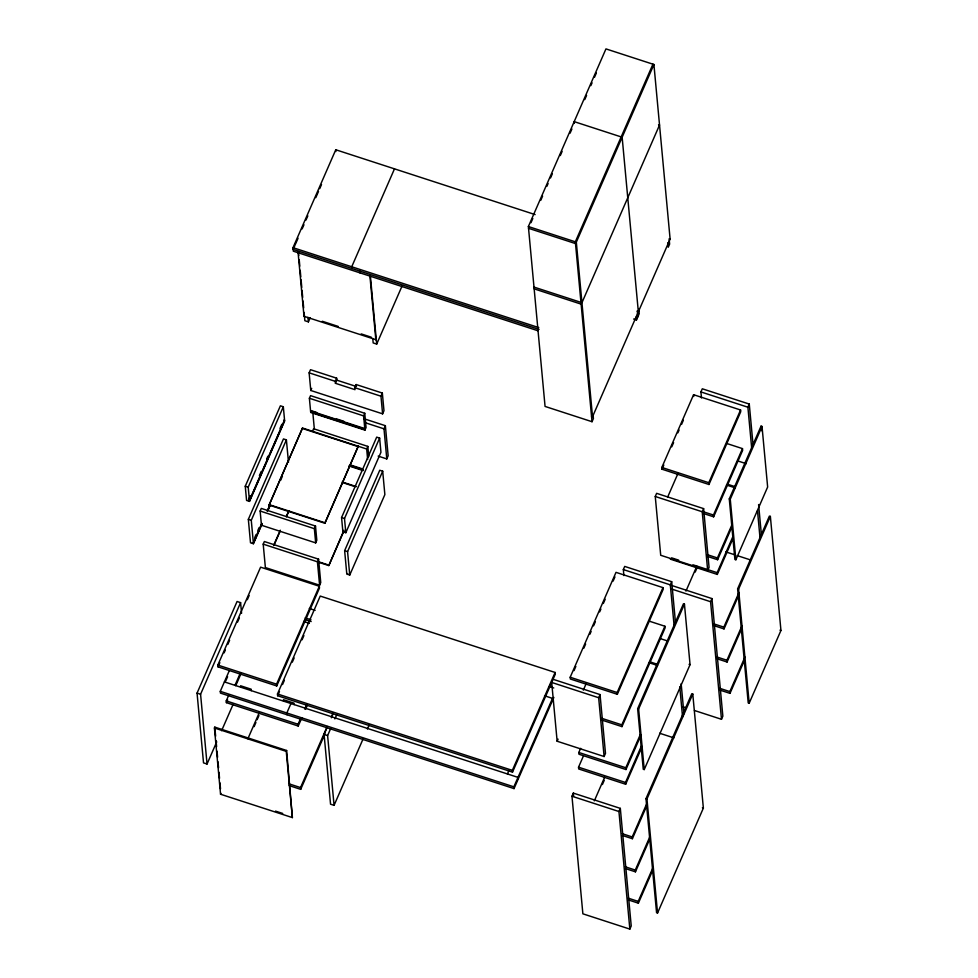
<?xml version="1.0" encoding="UTF-8"?>
<svg xmlns="http://www.w3.org/2000/svg" width="978" height="978" viewBox="0 0 978 978"><rect width="100%" height="100%" fill="white"/><g stroke="black" fill="none" stroke-linecap="round" stroke-linejoin="round"><path stroke-width="1.47" d="M537.766 330.698L293.339 251.187L293.009 247.666L335.772 149.756L535.125 214.598M295.014 245.233L293.18 249.427L539.049 329.403M295.527 244.035L298.058 238.241M302.141 228.901L303.962 224.732M306.004 220.05L307.838 215.857M315.784 197.678L318.498 191.456M319.708 188.693L321.517 184.524M376.212 338.791L375.833 339.659L303.999 316.297L304.378 315.429M304.097 312.41L304.867 320.723L308.4 321.86L310.209 317.703M283.62 420.161L284.647 420.968L249.512 501.396L246.578 500.443L245.258 486.237L280.393 405.809L283.327 406.762L284.549 419.99L249.427 500.418L248.449 500.1L250.27 495.932M249.427 500.418L248.204 487.191L283.327 406.762M249.512 501.396L248.498 500.589L250.307 496.421M259.39 475.626L261.212 471.469M266.664 458.988L267.874 456.213M279.989 428.474L281.798 424.318M249.476 500.907L284.598 420.479M394.489 168.852L351.725 266.762L351.897 268.522M309.134 372.838L310.515 369.696L336.64 378.193L336.823 380.161L335.442 383.303L355.014 389.672L354.843 387.704L356.212 384.562L382.337 393.058L383.975 410.699L382.606 413.841L310.772 390.479L309.134 372.838L335.271 381.347L335.442 383.303M261.921 524.306L253.449 543.719L250.502 542.766L248.339 519.355L283.461 438.926L286.395 439.88L288.486 462.313M253.449 543.719L252.422 542.912L253.351 542.741L251.273 520.308L286.395 439.88M310.772 390.479L311.689 388.376M260.136 511.042L261.285 508.413L315.503 526.054L316.811 540.259L315.674 542.876L261.456 525.247L260.136 511.042L314.354 528.67L315.674 542.876M310.613 411.493L309.39 398.266L310.539 395.638L364.745 413.278L366.065 427.484L364.928 430.112L310.711 412.471L311.004 410.613L310.613 411.493L364.831 429.122L365.21 428.254L364.928 430.112M254.842 537.362L256.053 534.599M257.874 530.431L259.084 527.655M324.879 523.242L358.29 446.164L324.879 523.242L269.097 505.088L302.508 428.022L366.677 449.012L367.655 459.489M269.097 505.088L302.508 428.022M253.351 542.741L261.835 523.328M267.287 510.846L269.708 505.296M280.6 480.345L282.422 476.176M253.4 543.23L261.872 523.817M267.324 511.335L269.745 505.797M267.984 510.443L270.405 504.892M216.749 741.813L207.043 764.026L203.522 762.877L197.055 693.109L237.067 601.494L240.588 602.644L241.578 613.255M263.204 544.159L264.353 541.531L318.571 559.171L320.747 582.582L319.598 585.211L265.38 567.57L263.204 544.159L317.422 561.788L319.598 585.211M312.459 431.384L313.608 428.755L367.826 446.396L368.779 456.64M335.271 381.347L336.64 378.193M207.043 764.026L200.576 694.258L240.588 602.644M217.837 665.077L260.6 567.167L319.329 586.262L319.488 588.035L276.725 685.945L218.008 666.837L217.837 665.077L276.566 684.172L276.725 685.945M218.008 666.837L219.842 662.644M224.121 652.852L225.331 650.052M227.776 644.465L229.61 640.272M237.556 622.081L239.39 617.888M247.324 599.71L249.158 595.504M273.596 545.541L280.283 530.223M286.358 516.298L288.791 510.724M274.243 544.636L280.331 530.712M286.407 516.787L288.84 511.213M553.854 697.424L514.037 788.598L220.441 693.096L220.282 691.336L229.243 670.81M225.771 680.884L227.593 676.727M372.765 338.388L373.18 342.936L376.701 344.085L402.166 285.784M214.414 727.999L214.793 727.119L286.627 750.493L292.385 817.596L220.551 794.234L214.414 727.999L286.248 751.361L292.385 817.596M301.884 717.693L298.241 726.031L226.407 702.656L226.248 700.896L228.669 695.346M226.407 702.656L227.629 699.881M234.977 685.333L240.417 672.852M235.735 685.712L241.187 673.231M221.603 730.7L233.119 704.331M314.354 528.67L315.503 526.054M364.831 429.122L363.608 415.894L364.745 413.278M382.606 413.841L380.968 396.212L382.337 393.058M317.422 561.788L318.571 559.171M366.677 449.012L367.826 446.396M220.551 794.234L220.942 793.366M341.566 517.558L376.689 437.129L379.623 438.083L380.943 452.288L345.821 532.717L342.875 531.763L343.816 531.592L342.789 530.785L341.566 517.558L344.5 518.511L345.821 532.717M247.874 738.757L259.402 712.375M344.5 518.511L379.623 438.083M254.109 726.642L255.918 722.473M257.141 719.698L258.95 715.529M378.168 456.115L386.787 458.914L383.999 428.841L385.369 425.687L363.596 418.608M276.566 684.172L319.329 586.262M318.804 562.313L328.816 565.565L343.963 530.259M328.816 565.565L343.4 532.142M277.471 693.977L320.234 596.067L555.101 672.461L555.272 674.221L512.509 772.131L277.63 695.737L277.471 693.977L512.338 770.371L512.509 772.131M277.63 695.737L279.463 691.544M282.52 684.551L284.353 680.358M292.3 662.167L294.133 657.974M302.068 639.795L303.901 635.59M344.635 550.675L379.757 470.247L382.691 471.2L384.867 494.611L349.745 575.04L346.811 574.086L347.74 573.915L346.713 573.108L344.635 550.675L347.569 551.629L349.745 575.04M386.787 458.914L388.156 455.772L385.369 425.687M347.569 551.629L382.691 471.2M290.955 703.537L286.823 712.986L286.994 714.747M286.248 751.361L286.627 750.493M298.241 726.031L298.082 724.258L300.503 718.708M304.745 708.989L306.566 704.832M305.515 709.368L307.337 705.199M593.133 415.552L593.414 418.56L592.032 421.714L545.064 406.432L528.377 226.541L605.957 48.9L653.915 64.499L670.113 239.097L592.521 416.738L591.543 416.42M530.981 222.703L532.814 218.51M540.761 200.331L542.594 196.126M546.861 186.346L548.083 183.546M550.528 177.947L552.362 173.754M560.308 155.563L562.142 151.37M570.076 133.191L571.91 128.998M584.746 99.622L586.58 95.428M590.846 85.636L592.069 82.837M594.514 77.238L596.348 73.044M289.182 785.603L300.698 789.356L300.539 787.583L327.214 726.507M331.456 716.788L333.278 712.632M363.18 738.708L334.073 805.334L330.552 804.197L324.085 734.429L327.117 727.485M331.359 717.779L333.18 713.61M300.698 789.356L324.953 733.83M334.073 805.334L327.606 735.578L330.637 728.634M334.879 718.916L336.701 714.759M652.937 64.181L575.345 241.823L592.032 421.714M592.521 416.738L576.323 242.141L653.915 64.499M367.422 728.989L369.244 724.832M633.634 319.024L636.482 319.953L639.233 313.657L638.805 309.134M507.423 773.953L509.245 769.796M512.338 770.371L555.101 672.461M514.037 788.598L513.866 786.838L552.509 698.365L544.575 695.786M570.186 677.253L616.006 572.35L662.974 587.631L663.145 589.392L617.326 694.294L570.345 679.013L570.186 677.253L617.155 692.534L617.326 694.294M661.825 467.447L693.585 394.709L740.566 409.99L740.725 411.75L708.964 484.489L661.984 469.208L661.825 467.447L708.793 482.716L708.964 484.489M574.013 670.627L575.846 666.421M583.793 648.243L585.626 644.05M589.893 634.257L591.115 631.458M593.56 625.859L595.394 621.666M599.673 611.873L600.895 609.074M603.34 603.487L605.174 599.282M613.108 581.103L614.942 576.91M661.984 469.208L663.817 465.015M671.764 446.824L673.597 442.631M677.864 432.838L679.087 430.039M681.532 424.452L683.365 420.247M623.903 575.602L623.341 569.575L624.71 566.421L671.69 581.702L675.468 622.399M655.26 496.494L656.629 493.34L703.61 508.621L709.062 567.411L707.681 570.553L660.712 555.272L655.26 496.494L702.228 511.763L707.681 570.553M701.483 397.96L700.92 391.933L702.302 388.792L749.27 404.061L753.182 446.274M553.059 679.294L600.04 694.576L605.492 753.366L604.111 756.52L557.142 741.238L558.059 739.136M583.34 690.126L586.372 683.182M667.693 496.995L677.974 473.462M604.111 756.52L598.658 697.73L600.04 694.576M641.14 734.808L625.969 769.527L579 754.258L578.829 752.485L580.651 748.317M642.167 746.471L625.663 784.246L578.695 768.965L578.536 767.192L583.414 756.006M617.155 692.534L662.974 587.631M708.793 482.716L740.566 409.99M571.971 796.239L573.34 793.097L620.321 808.378L631.226 925.958L629.844 929.1L582.876 913.819L571.971 796.239L618.94 811.52L629.844 929.1M674.233 627.057L670.309 584.856L671.69 581.702M702.228 511.763L703.61 508.621M751.666 447.912L747.901 407.215L749.27 404.061M602.057 720.138L621.984 726.617L621.825 724.857L664.893 626.238L649.233 621.152M703.659 513.56L713.622 516.812L713.463 515.039L742.473 448.609L726.825 443.511M621.984 726.617L665.052 628.01L664.893 626.238M713.622 516.812L742.644 450.369L742.473 448.609M594.343 800.835L604.661 777.217M685.957 591.091L696.837 566.176M602.399 784.539L604.221 780.371M695.187 572.093L696.996 567.937M637.644 708.695L683.463 603.793L684.441 604.111L690.052 664.661L644.233 769.564L643.255 769.246L637.644 708.695L638.622 709.013L644.233 769.564M729.282 498.89L761.043 426.151L762.021 426.469L767.644 487.02L735.872 559.758L734.894 559.44L729.282 498.89L730.26 499.208L735.872 559.758M638.622 709.013L684.441 604.111M730.26 499.208L762.021 426.469M625.969 769.527L625.81 767.767L640.37 734.429M707.644 556.482L717.607 559.722L717.436 557.961L731.947 524.734M717.607 559.722L732.119 526.506M625.663 784.246L625.504 782.473L641.385 746.104M670.333 559.147L717.302 574.428L717.143 572.668L733.023 536.299M717.302 574.428L733.182 538.059M618.94 811.52L620.321 808.378M694.441 710.493L721.483 719.295L710.578 601.714L711.947 598.573L672.094 585.602M645.981 798.647L691.801 693.732L692.779 694.05L703.365 808.109L657.546 913.012L656.568 912.694L645.981 798.647L646.959 798.965L657.546 913.012M737.62 588.829L769.393 516.103L770.371 516.421L780.945 630.468L749.185 703.206L748.207 702.876L737.62 588.829L738.598 589.147L749.185 703.206M646.959 798.965L692.779 694.05M738.598 589.147L770.371 516.421M622.424 835.469L632.387 838.708L632.228 836.948L646.788 803.61M714.062 625.651L724.026 628.903L723.854 627.13L738.977 592.534M632.387 838.708L646.947 805.371M724.026 628.903L739.136 594.294M625.492 868.586L635.455 871.826L635.297 870.065L649.857 836.728M717.131 658.769L727.094 662.02L726.935 660.248L742.045 625.651M635.455 871.826L650.015 838.488M727.094 662.02L741.605 628.793M628.402 899.931L638.365 903.183L638.206 901.41L652.766 868.085M720.04 690.126L730.004 693.365L729.845 691.605L744.955 656.996M638.365 903.183L652.925 869.845M730.004 693.365L744.515 660.15M721.483 719.295L722.852 716.14L711.947 598.573M658.549 124.732L659.527 125.05L581.947 302.691L533.988 287.092M669.135 238.779L670.113 239.097M528.377 226.541L576.323 242.141M528.536 228.302L575.516 243.583M637.363 311.517L638.341 311.835L622.142 137.226L574.196 121.639L574.355 123.399M534.159 288.852L581.128 304.134M293.009 247.666L538.756 327.593M700.92 391.933L747.901 407.215M322.3 321.261L338.144 326.407M361.175 333.901L371.249 337.178M737.693 460.907L746.238 463.682M727.718 484.293L734.845 486.604M726.532 485.039L735.077 487.814M336.823 380.161L356.395 386.518L356.212 384.562M354.843 387.704L380.968 396.212M703.5 511.8L713.463 515.039M309.39 398.266L363.608 415.894M365.124 422.692L383.999 428.841M312.422 411.078L316.701 412.471M336.676 418.975L343.816 421.286M311.041 411.102L363.828 428.278M310.662 411.982L364.88 429.611M725.835 551.898L734.368 554.673M737.216 555.602L750.028 559.771M707.473 554.722L717.436 557.961M302.544 428.511L358.327 446.653M671.593 557.851L678.708 560.162M692.937 564.795L717.143 572.668M350.637 465.039L362.056 468.755M350.21 465.418L363.058 469.599M350.258 465.907L363.095 470.088M348.877 465.931L363.144 470.577M623.341 569.575L670.309 584.856M342.19 481.983L356.493 486.628M670.725 588.744L710.578 601.714M343.657 482.936L355.1 486.653M779.967 630.15L780.945 630.468M713.891 623.891L723.854 627.13M245.258 486.237L248.204 487.191M269.06 504.599L324.843 522.741M660.113 638.548L667.228 640.859M716.972 657.008L726.935 660.248M248.339 519.355L251.273 520.308M689.074 664.343L690.052 664.661M650.138 661.923L657.253 664.245M648.952 662.681L657.485 665.456M719.869 688.365L729.845 691.605M318.755 561.812L328.767 565.076M683.047 706.788L685.896 707.717M598.658 697.73L551.69 682.448L557.142 741.238M309.329 608.487L315.124 610.37M549.404 686.568L553.744 687.986M305.209 617.925L311.004 619.808M659.637 733.243L673.866 737.864M305.38 619.685L311.163 621.568M601.898 718.365L621.825 724.857M303.62 621.433L309.366 623.304M578.829 752.485L625.81 767.767M578.536 767.192L625.504 782.473M702.387 807.791L703.365 808.109M224.402 681.898L517.998 777.388L518.157 779.16M220.282 691.336L513.866 786.838M226.248 700.896L298.082 724.258M197.055 693.109L200.576 694.258M324.085 734.429L327.606 735.578M622.265 833.696L632.228 836.948M625.333 866.814L635.297 870.065M289.023 783.843L300.539 787.583M628.243 898.171L638.206 901.41M275.527 811.117L282.715 813.451M761.043 426.151L761.471 430.699M758.598 504.562L761.385 534.709M757.498 510.724L760.15 539.367M693.585 394.709L693.757 396.469M669.196 239.549L669.624 244.072L668.243 247.214L667.827 242.703M681.153 683.708L683.952 713.854M679.771 686.862L682.571 717.008M637.301 310.772L637.852 316.811M636.201 316.933L636.482 319.953M573.34 793.097L573.621 796.116M552.509 698.365L552.668 700.126M370.344 275.564L376.701 344.085M369.831 274.94L375.833 339.659M359.721 271.077L359.892 272.838M335.772 149.756L335.943 151.517M307.972 317.312L308.4 321.86M298.522 252.202L298.828 255.502M299.219 259.732L299.806 266.126M300.197 270.27L300.796 276.737M301.077 279.769L301.774 287.349M302.055 290.38L302.703 297.361M303.046 301.004L303.681 307.899M297.997 251.566L303.999 316.297M312.716 411.481L314.39 429.538M294.146 704.612L294.011 703.145L283.437 699.71L283.571 701.177M251.285 690.676L251.15 689.197L240.576 685.761L240.71 687.228M214.793 727.119L215.637 736.153M216.052 740.676L216.615 746.691M217.03 751.214L217.593 757.229M218.008 761.752L218.571 767.767M218.986 772.29L219.537 778.305M219.964 782.828L220.515 788.843"/></g></svg>
